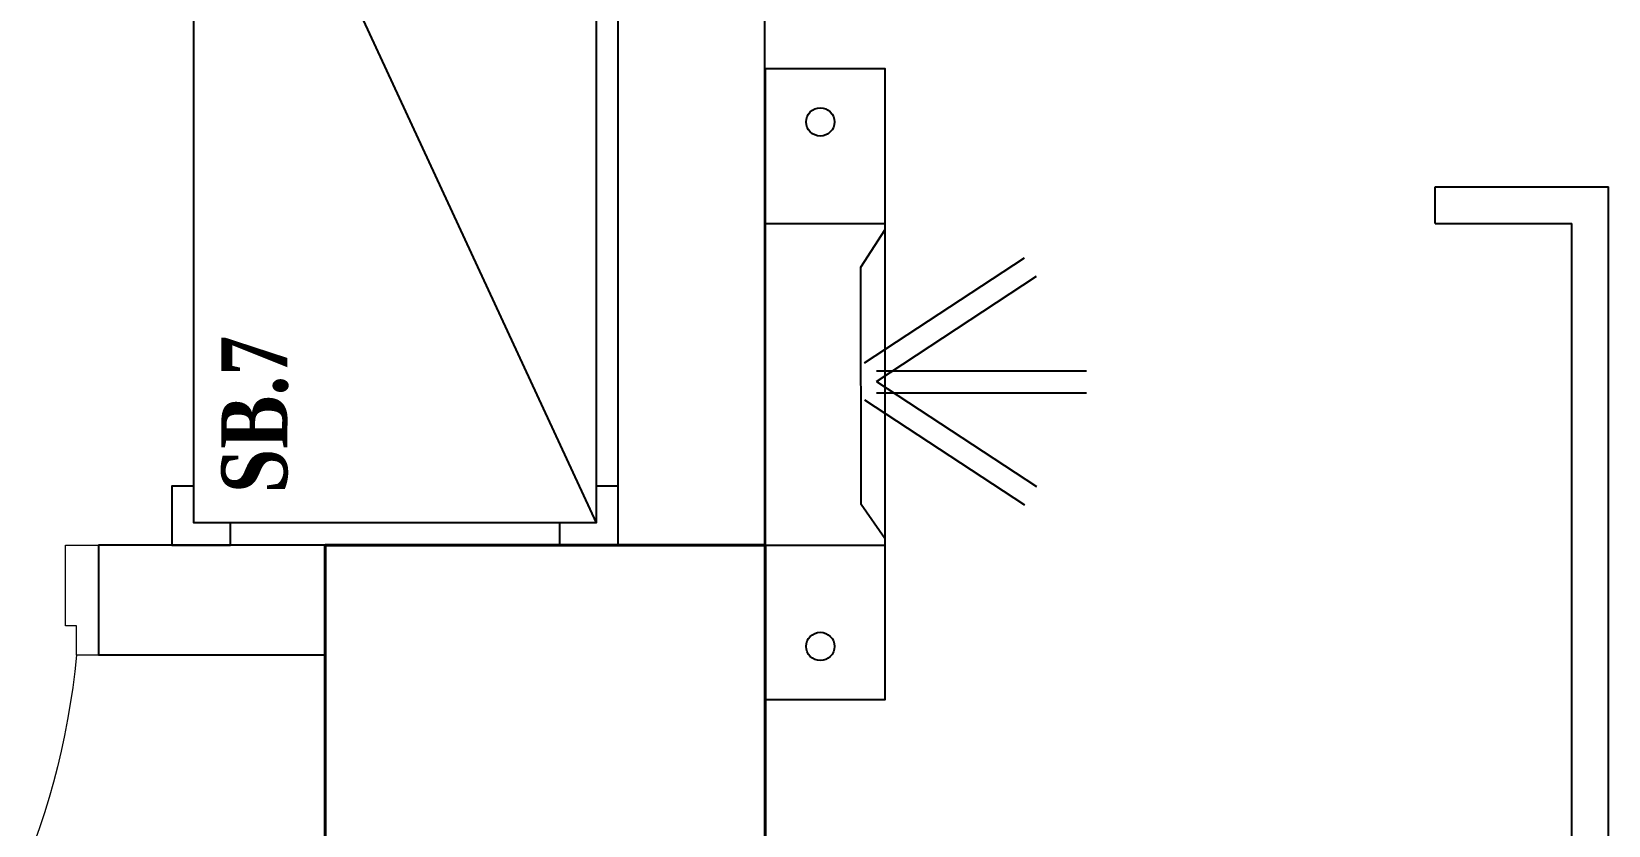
# Model space of a CAD drawing. Header units: millimetres. Extents: x 33350 to 35310, y -217097 to -211540.
# Drawn here: x 34298.5 to 34513.5, y -213902.3 to -213794.1 of the extents above; entities that cross this region are included whole.
import ezdxf

# ---------------------------------------------------------------- set-up
doc = ezdxf.new("R2010")
doc.units = ezdxf.units.MM
doc.header["$LTSCALE"] = 60
doc.header["$MEASUREMENT"] = 0
for name, color, linetype, lineweight in [('-DWG_ANA', 7, 'Continuous', 0), ('_AR TEFRİS_Pen_No__116', 121, 'Continuous', 13), ('M-TA-01', 2, 'Continuous', 40)]:
    doc.layers.add(name, color=color, linetype=linetype, lineweight=lineweight)
for name, color, linetype in [('BL-C', 140, 'Continuous'), ('BL-S', 42, 'Continuous'), ('MIM_DUVAR', 4, 'Continuous'), ('TEFRIŞ', 223, 'Continuous')]:
    doc.layers.add(name, color=color, linetype=linetype)
doc.styles.add('GENERATED_STYLE_3', font='arial.ttf')
doc.styles.add('TROMANS', font='ROMANSTW.SHX', dxfattribs={"width": 0.8})

# ---------------------------------------------------------------- blocks, each defined once
blk = doc.blocks.new('122XX61')
at = {"layer": 'BL-C', "color": 0, "linetype": 'Continuous'}
for points in [[(69423.13, 42489.3), (69423.13, 42484.3), (69420.13, 42484.3), (69420.13, 42492.3), (69428.13, 42492.3), (69428.13, 42489.3)], [(69477.99, 42489.3), (69472.99, 42489.3), (69472.99, 42492.3), (69480.99, 42492.3), (69480.99, 42484.3), (69477.99, 42484.3)], [(69423.13, 42489.3), (69423.13, 42373.3), (69477.99, 42373.3), (69477.99, 42489.3)], [(69423.13, 42373.3), (69428.13, 42373.3), (69428.13, 42370.3), (69420.13, 42370.3), (69420.13, 42378.3), (69423.13, 42378.3)], [(69477.99, 42373.3), (69477.99, 42378.3), (69480.99, 42378.3), (69480.99, 42370.3), (69472.99, 42370.3), (69472.99, 42373.3)]]:
    blk.add_lwpolyline(points, close=True, dxfattribs=at)
blk.add_lwpolyline([(69476.85, 42489.16), (69423.13, 42373.3)], dxfattribs=at)
blk = doc.blocks.new('K110')
at = {"layer": '_AR TEFRİS_Pen_No__116', "color": 252, "linetype": 'Continuous'}
for p, q in [((69468.31, 42945.3), (69463.81, 42945.3)), ((69468.31, 42934.3), (69468.31, 42945.3)), ((69559.31, 42945.3), (69563.81, 42945.3)), ((69559.31, 42934.3), (69559.31, 42945.3)), ((69563.81, 42930.3), (69563.81, 42945.3)), ((69563.81, 42945.3), (69563.81, 42934.05)), ((69466.81, 42930.3), (69466.81, 42934.3)), ((69466.81, 42934.3), (69468.31, 42934.3)), ((69560.81, 42934.3), (69559.31, 42934.3)), ((69560.81, 42930.3), (69560.81, 42934.3)), ((69463.81, 42930.3), (69466.81, 42930.3)), ((69560.63, 42929.4), (69560.63, 42930.3)), ((69563.81, 42930.3), (69560.81, 42930.3)), ((69555.73, 42929.38), (69555.73, 42838.82)), ((69559.73, 42929.38), (69555.73, 42929.38)), ((69559.73, 42838.82), (69559.73, 42929.38)), ((69560.63, 42929.4), (69559.75, 42929.4)), ((69560.63, 42929.4), (69561.51, 42929.4)), ((69560.63, 42929.4), (69560.63, 42928.5)), ((69550.73, 42854.07), (69548.73, 42854.07)), ((69548.73, 42843.07), (69548.73, 42854.07)), ((69550.73, 42844.07), (69550.73, 42854.07)), ((69564.73, 42854.07), (69566.73, 42854.07)), ((69564.73, 42844.07), (69564.73, 42854.07)), ((69566.73, 42843.07), (69566.73, 42854.07)), ((69555.73, 42844.82), (69555.23, 42844.82)), ((69555.23, 42841.32), (69555.23, 42844.82)), ((69559.73, 42844.82), (69560.23, 42844.82)), ((69560.23, 42841.32), (69560.23, 42844.82)), ((69555.23, 42844.07), (69550.73, 42844.07)), ((69560.23, 42844.07), (69564.73, 42844.07)), ((69555.23, 42842.07), (69549.73, 42842.07)), ((69555.73, 42841.32), (69555.23, 42841.32)), ((69559.73, 42841.32), (69560.23, 42841.32)), ((69560.23, 42842.07), (69565.73, 42842.07)), ((69559.73, 42838.82), (69555.73, 42838.82))]:
    blk.add_line(p, q, dxfattribs=at)
blk.add_circle((69560.63, 42929.4), 0.75, dxfattribs=at)
for centre, radius, start, end in [((69568, 42939.62), 101.59, 185.2675, 262.8455), ((69549.73, 42843.07), 1, 180, 270), ((69565.73, 42843.07), 1, 270, 0)]:
    blk.add_arc(centre, radius, start, end, dxfattribs=at)
at = {"layer": 'BL-S'}
blk.add_line((69463.81, 42945.3), (69463.81, 42930.3), dxfattribs=at)
at = {"layer": '_AR TEFRİS_Pen_No__116', "color": 252, "linetype": 'Continuous', "insert": (69545.82, 42841.49), "char_height": 12.096, "attachment_point": 3, "rotation": 270, "style": 'GENERATED_STYLE_3'}
blk.add_mtext('\\A1;{\\fArial TUR|b0|i0|c162|p34;YK 100/215}', dxfattribs=at)
blk = doc.blocks.new('TURNIKE')
for p, q in [((-37.54, 19.51), (-37.54, 3.15)), ((6.28, 19.51), (6.28, 3.15)), ((-17.75, 5.96), (-32.07, -15.84)), ((-15.25, 4.31), (-29.56, -17.49)), ((-16.79, 4.31), (-16.79, -24.3)), ((-15.25, 4.31), (-0.93, -17.49)), ((-13.79, 4.31), (-13.79, -24.3)), ((-12.74, 5.96), (1.58, -15.84))]:
    blk.add_line(p, q)
blk.add_lwpolyline([(-58.59, 19.51), (-58.59, 3.15), (27.32, 3.15), (27.32, 19.51)], close=True)
blk.add_lwpolyline([(-36.65, 3.19), (-32.04, 6.41), (0.3, 6.43), (5.46, 3.15)])
for centre in [(-51.36, 11.98), (20.1, 11.98)]:
    blk.add_circle(centre, 1.93)

msp = doc.modelspace()

# ---------------------------------------------------------------- linework, layer by layer
at = {"layer": 'M-TA-01'}
msp.add_lwpolyline([(34338.51, -213864.09), (34398.51, -213864.09), (34398.51, -213924.09), (34338.51, -213924.09)], close=True, dxfattribs=at)
at = {"layer": 'TEFRIŞ'}
for p, q in [((34378.49, -213864.09), (34378.49, -213274.09)), ((34398.49, -213924.09), (34398.49, -213274.09)), ((34489.86, -213815.27), (34513.49, -213815.27)), ((34489.86, -213820.27), (34489.86, -213815.27)), ((34513.49, -214299.35), (34513.49, -213815.27)), ((34489.86, -213820.27), (34508.49, -213820.27)), ((34508.49, -214299.35), (34508.49, -213820.27)), ((34378.49, -213864.09), (34307.63, -213864.09)), ((34317.63, -213864.09), (34307.63, -213864.09)), ((34307.63, -213864.09), (34307.63, -213879.09)), ((34338.51, -213879.09), (34307.63, -213879.09))]:
    msp.add_line(p, q, dxfattribs=at)

# ---------------------------------------------------------------- block references
at = {"layer": '-DWG_ANA', "xscale": -1}
msp.add_blockref('122XX61', (103798.62, -256234.39), dxfattribs=at)
at = {"layer": 'BL-S', "xscale": -1}
msp.add_blockref('K110', (103771.44, -256809.39), dxfattribs=at)
at = {"layer": 'MIM_DUVAR', "rotation": 89.99999999999999}
msp.add_blockref('TURNIKE', (34418.01, -213826.55), dxfattribs=at)

# ---------------------------------------------------------------- texts
at = {"layer": 'TEFRIŞ', "insert": (34324.36, -213857.03), "char_height": 9, "attachment_point": 1, "rotation": 90, "style": 'TROMANS'}
msp.add_mtext_dynamic_manual_height_columns('{\\fCentury|b1|i0|c162|p18;\\C7;SB.7}', width=46.9037, gutter_width=1103.38, heights=[0], dxfattribs=at)

doc.saveas('drawing.dxf')
